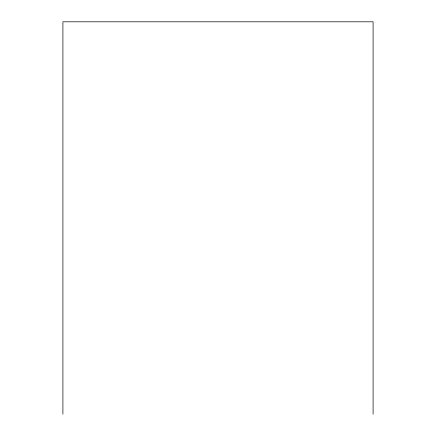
<?xml version="1.0" encoding="UTF-8"?>
<svg xmlns="http://www.w3.org/2000/svg" width="436" height="436" viewBox="0 0 436 436"><rect width="100%" height="100%" fill="white"/><g stroke="black" fill="none" stroke-linecap="round" stroke-linejoin="round"><path stroke-width="0.65" d="M373.096 414.2L373.096 21.8L62.904 21.8L62.904 414.2"/></g></svg>
